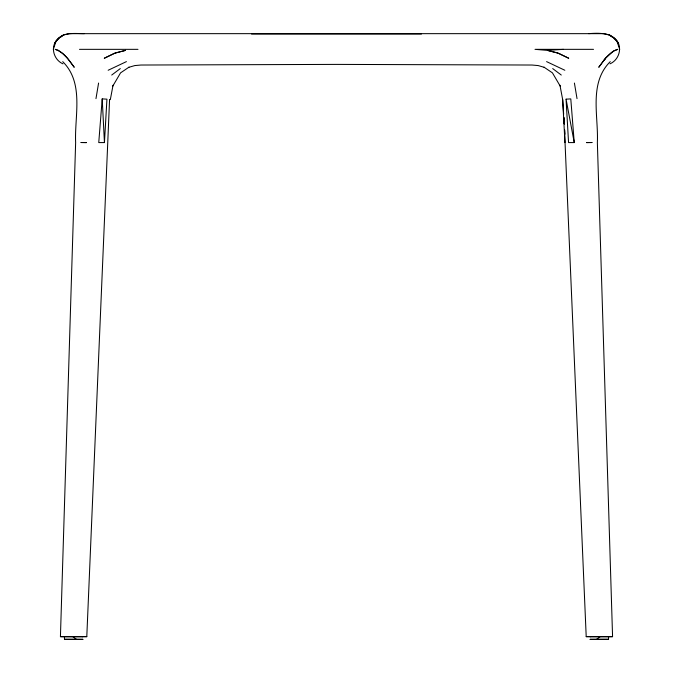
<?xml version="1.0" encoding="UTF-8"?>
<svg xmlns="http://www.w3.org/2000/svg" width="673" height="673" viewBox="0 0 673 673"><rect width="100%" height="100%" fill="white"/><g stroke="black" fill="none" stroke-linecap="round" stroke-linejoin="round"><path stroke-width="1.01" d="M608.535 639.316L590.128 639.342L608.535 639.316L608.585 636.742L590.221 636.751M63.699 636.725L60.427 636.658L75.637 142.583C74.417 115.815 84.361 83.057 62.732 61.638M109.581 99.402L86.792 636.65L60.427 636.658M104.441 142.583L106.94 99.167L102.212 98.897L98.754 142.583L104.441 142.583L102.212 98.897M95.97 98.645L98.586 83.048M110.33 99.621L113.039 85.244M62.984 63.834C54.378 60.242 50.34 48.363 56.196 40.801C62.606 31.606 74.703 33.65 84.369 33.65M588.631 33.65C599.222 32.884 612.91 32.262 618.504 43.341C621.574 51.19 617.73 60.452 610.016 63.834M53.302 49.339L56.196 40.801L59.19 38.361M112.812 86.06L120.568 72.861L128.972 67.182M610.268 61.638C588.639 83.057 598.583 115.815 597.363 142.583L612.573 636.658L609.301 636.725M54.496 43.341L58.677 38.134L63.952 34.803L69.378 33.658L603.622 33.658L609.048 34.803L614.323 38.134L618.504 43.341M603.832 60.444L605.313 58.837M60.688 37.15L63.674 34.718M111.718 75.048L120.299 68.587M596.615 639.325L600.047 636.742M108.16 70.261L126.423 61.613M128.484 67.409L134.802 65.575L140.977 65.029L336.5 64.398L532.023 65.029L538.198 65.575L544.516 67.409M563.528 49.339L547.46 50.374L535.01 49.339L593.519 49.339M566.06 99.167L570.788 98.897L574.246 142.583L568.559 142.583L566.06 99.167L574.246 142.583M82.779 636.751L64.415 636.742L64.465 639.316L82.872 639.342L64.465 639.316M612.573 636.658L586.208 636.65L564.512 130.242M586.208 636.65L590.591 636.658M82.409 636.658L86.792 636.65M251.509 33.986L421.491 33.986M79.481 49.339L137.99 49.339M546.577 61.613L564.84 70.261M544.028 67.182L552.432 72.861L560.188 86.06M552.701 68.587L561.282 75.048M72.953 636.742L76.386 639.325M609.326 34.718L612.312 37.15M613.81 38.361L616.805 40.801L619.698 49.339M559.961 85.244L562.67 99.621L563.654 114.292M574.414 83.048L577.03 98.645M563.865 117.43L564.285 123.723M564.706 130.007L564.984 134.196M562.67 99.621L564.95 142.583M564.075 117.91L564.294 124.076M81.046 142.516L86.447 142.583L81.046 142.516M605.422 58.299L598.751 67.292C603.959 60.477 608.998 51.829 617.789 49.339L613.591 51.03L605.422 58.299M114.183 53.386L104.265 58.265L115.546 52.898L125.54 50.374L114.183 53.386M591.954 142.516L586.553 142.583L591.954 142.516M557.454 52.898L547.46 50.374L558.817 53.386L568.735 58.265L557.454 52.898M58.349 50.366L55.211 49.339C63.8 52.216 69.092 60.309 74.249 67.292L67.578 58.299L62.665 53.386L58.349 50.366"/></g></svg>
